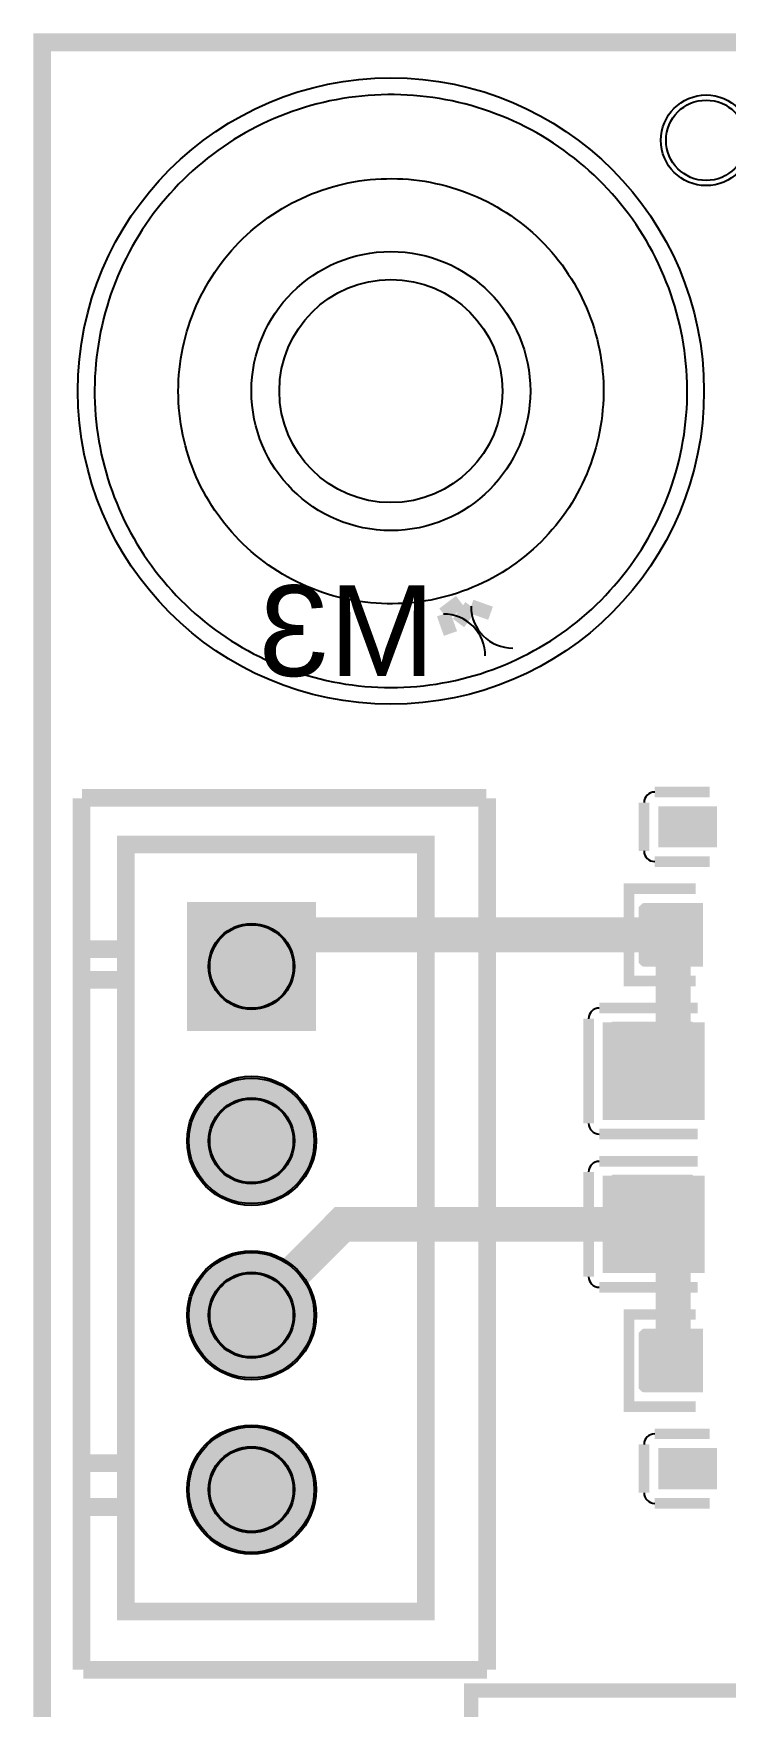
# Model space of a CAD drawing. Header units: millimetres. Extents: x -0.1 to 60.1, y -1.1 to 40.1.
# Drawn here: x -0.13 to 9.8, y 16.14 to 40.13 of the extents above; entities that cross this region are included whole.
import ezdxf

# ---------------------------------------------------------------- set-up
doc = ezdxf.new("R2010")
doc.units = ezdxf.units.MM
for name, color, linetype, true_color in [('BoardOutLine', 7, 'Continuous', 0xff00ff), ('BottomLayer', 7, 'Continuous', 0x0000ff), ('BottomSilkLayer', 7, 'Continuous', 0x66cc33), ('BottomSolderMaskLayer', 7, 'Continuous', 0xaa00ff), ('Multi-Layer', 7, 'Continuous', 0xc0c0c0), ('TopLayer', 7, 'Continuous', 0xff0000), ('TopPasteMaskLayer', 7, 'Continuous', 0x808080), ('TopSilkLayer', 7, 'Continuous', 0xffcc00), ('TopSolderMaskLayer', 7, 'Continuous', 0x800080)]:
    doc.layers.add(name, color=color, linetype=linetype, true_color=true_color)
doc.styles.get("Standard").update_dxf_attribs({"font": 'arial.ttf'})

msp = doc.modelspace()

# ---------------------------------------------------------------- hatches: boundary and pattern name
at = {"layer": 'BottomSolderMaskLayer'}
for points in [[(3.927, 27.675), (3.927, 25.825), (2.076, 25.825), (2.076, 27.675)], [(2.076, 24.25, 1), (3.927, 24.25, 1)], [(2.076, 21.75, 1), (3.927, 21.75, 1)], [(2.076, 19.249, 1), (3.927, 19.249, 1)]]:
    msp.add_hatch(color=256, dxfattribs=at).paths.add_polyline_path(points)
at = {"layer": 'Multi-Layer'}
for points in [[(3.901, 27.65), (3.901, 25.85), (2.101, 25.85), (2.101, 27.65)], [(2.101, 24.25, 1), (3.901, 24.25, 1)], [(2.101, 21.75, 1), (3.901, 21.75, 1)], [(2.101, 19.249, 1), (3.901, 19.249, 1)]]:
    msp.add_hatch(color=256, dxfattribs=at).paths.add_polyline_path(points)
at = {"layer": 'TopLayer'}
for points in [[(9.65, 28.483), (9.65, 29.023), (8.859, 29.023), (8.859, 28.483)], [(9.45, 26.771), (9.45, 27.635), (8.643, 27.635), (8.643, 26.771)], [(9.475, 24.575), (9.475, 25.925), (8.065, 25.925), (8.065, 24.575)], [(9.475, 22.378), (9.475, 23.728), (8.065, 23.728), (8.065, 22.378)], [(9.45, 20.668), (9.45, 21.532), (8.643, 21.532), (8.643, 20.668)], [(9.65, 19.28), (9.65, 19.82), (8.859, 19.82), (8.859, 19.28)]]:
    msp.add_hatch(color=256, dxfattribs=at).paths.add_polyline_path(points)
at = {"layer": 'TopPasteMaskLayer'}
for points in [[(9.62, 28.978), (9.62, 28.528), (9.55, 28.478), (9.07, 28.478), (9.02, 28.528), (9.02, 28.978), (9.07, 29.028), (9.55, 29.028)], [(9.445, 27.603), (9.445, 27.375), (9.065, 27.375), (9.065, 27.045), (9.445, 27.045), (9.445, 26.803), (9.395, 26.753), (8.605, 26.753), (8.555, 26.803), (8.555, 27.603), (8.605, 27.653), (9.395, 27.653)], [(8.125, 24.63), (8.125, 25.91), (8.175, 25.96), (9.325, 25.96), (9.375, 25.91), (9.38, 25.5), (8.93, 25.5), (8.93, 25.05), (9.37, 25.05), (9.375, 24.63), (9.325, 24.58), (8.175, 24.58)], [(8.125, 22.433), (8.125, 23.713), (8.175, 23.763), (9.325, 23.763), (9.375, 23.713), (9.38, 23.303), (8.93, 23.303), (8.93, 22.853), (9.37, 22.853), (9.375, 22.433), (9.325, 22.383), (8.175, 22.383)], [(9.445, 21.5), (9.445, 21.272), (9.065, 21.272), (9.065, 20.942), (9.445, 20.942), (9.445, 20.7), (9.395, 20.65), (8.605, 20.65), (8.555, 20.7), (8.555, 21.5), (8.605, 21.55), (9.395, 21.55)], [(9.62, 19.775), (9.62, 19.325), (9.55, 19.275), (9.07, 19.275), (9.02, 19.325), (9.02, 19.775), (9.07, 19.825), (9.55, 19.825)]]:
    msp.add_hatch(color=256, dxfattribs=at).paths.add_polyline_path(points)
at = {"layer": 'TopSolderMaskLayer'}
for points in [[(9.675, 28.457), (9.675, 29.048), (8.834, 29.048), (8.834, 28.457)], [(3.927, 27.675), (3.927, 25.825), (2.076, 25.825), (2.076, 27.675)], [(9.475, 26.746), (9.475, 27.661), (8.618, 27.661), (8.618, 26.746)], [(9.5, 24.55), (9.5, 25.951), (8.039, 25.951), (8.039, 24.55)], [(2.076, 24.25, 1), (3.927, 24.25, 1)], [(9.5, 22.353), (9.5, 23.753), (8.039, 23.753), (8.039, 22.353)], [(2.076, 21.75, 1), (3.927, 21.75, 1)], [(9.475, 20.642), (9.475, 21.557), (8.618, 21.557), (8.618, 20.642)], [(2.076, 19.249, 1), (3.927, 19.249, 1)], [(9.675, 19.255), (9.675, 19.846), (8.834, 19.846), (8.834, 19.255)]]:
    msp.add_hatch(color=256, dxfattribs=at).paths.add_polyline_path(points)

# ---------------------------------------------------------------- linework, layer by layer
at = {"layer": 'BoardOutLine', "const_width": 0.254}
msp.add_lwpolyline([(0, 40), (60, 40), (60, 0), (0, 0), (0, 40)], close=True, dxfattribs=at)
at = {"layer": 'BottomLayer'}
for points in [[(5.001, 30.75), (5.094, 30.751), (5.187, 30.754), (5.28, 30.759), (5.373, 30.766), (5.466, 30.776), (5.558, 30.787), (5.65, 30.8), (5.742, 30.815), (5.833, 30.833), (5.924, 30.852), (6.015, 30.873), (6.105, 30.896), (6.195, 30.921), (6.284, 30.948), (6.372, 30.978), (6.46, 31.009), (6.547, 31.041), (6.633, 31.076), (6.718, 31.113), (6.803, 31.151), (6.887, 31.192), (6.97, 31.234), (7.052, 31.278), (7.133, 31.324), (7.213, 31.371), (7.292, 31.421), (7.369, 31.472), (7.446, 31.524), (7.522, 31.579), (7.596, 31.635), (7.669, 31.692), (7.741, 31.752), (7.811, 31.812), (7.88, 31.875), (7.948, 31.939), (8.014, 32.004), (8.079, 32.07), (8.142, 32.139), (8.204, 32.208), (8.265, 32.279), (8.323, 32.351), (8.381, 32.424), (8.436, 32.499), (8.49, 32.575), (8.542, 32.652), (8.593, 32.73), (8.642, 32.809), (8.689, 32.889), (8.734, 32.97), (8.778, 33.053), (8.819, 33.136), (8.859, 33.22), (8.897, 33.305), (8.934, 33.391), (8.968, 33.477), (9, 33.564), (9.031, 33.652), (9.059, 33.741), (9.086, 33.83), (9.11, 33.92), (9.133, 34.01), (9.154, 34.1), (9.173, 34.192), (9.189, 34.283), (9.204, 34.375), (9.217, 34.467), (9.227, 34.56), (9.236, 34.652), (9.242, 34.745), (9.247, 34.838), (9.25, 34.931), (9.25, 35.024), (9.249, 35.117), (9.245, 35.21), (9.239, 35.303), (9.232, 35.396), (9.222, 35.488), (9.21, 35.58), (9.197, 35.672), (9.181, 35.764), (9.163, 35.855), (9.143, 35.946), (9.122, 36.037), (9.098, 36.127), (9.072, 36.216), (9.045, 36.305), (9.015, 36.393), (8.984, 36.481), (8.95, 36.568), (8.915, 36.654), (8.878, 36.739), (8.839, 36.824), (8.798, 36.907), (8.756, 36.99), (8.711, 37.072), (8.665, 37.152), (8.617, 37.232), (8.567, 37.311), (8.516, 37.388), (8.463, 37.464), (8.408, 37.54), (8.351, 37.614), (8.293, 37.686), (8.234, 37.758), (8.173, 37.828), (8.11, 37.897), (8.046, 37.964), (7.98, 38.03), (7.913, 38.095), (7.845, 38.158), (7.775, 38.219), (7.704, 38.279), (7.632, 38.337), (7.558, 38.394), (7.483, 38.449), (7.407, 38.503), (7.33, 38.555), (7.251, 38.605), (7.172, 38.653), (7.091, 38.7), (7.01, 38.745), (6.927, 38.788), (6.844, 38.829), (6.76, 38.869), (6.675, 38.906), (6.589, 38.942), (6.502, 38.976), (6.415, 39.008), (6.327, 39.038), (6.238, 39.066), (6.149, 39.092), (6.059, 39.116), (5.968, 39.138), (5.878, 39.159), (5.786, 39.177), (5.695, 39.193), (5.603, 39.207), (5.511, 39.219), (5.418, 39.229), (5.325, 39.238), (5.233, 39.244), (5.14, 39.248), (5.047, 39.25), (4.954, 39.25), (4.861, 39.248), (4.768, 39.244), (4.675, 39.238), (4.582, 39.229), (4.49, 39.219), (4.397, 39.207), (4.305, 39.193), (4.214, 39.177), (4.123, 39.159), (4.032, 39.138), (3.941, 39.116), (3.852, 39.092), (3.762, 39.066), (3.674, 39.038), (3.586, 39.008), (3.498, 38.976), (3.412, 38.942), (3.326, 38.906), (3.241, 38.869), (3.156, 38.829), (3.073, 38.788), (2.99, 38.745), (2.909, 38.7), (2.828, 38.653), (2.749, 38.605), (2.671, 38.555), (2.593, 38.503), (2.517, 38.449), (2.442, 38.394), (2.369, 38.337), (2.296, 38.279), (2.225, 38.219), (2.155, 38.158), (2.087, 38.095), (2.02, 38.03), (1.954, 37.964), (1.89, 37.897), (1.827, 37.828), (1.766, 37.758), (1.707, 37.686), (1.649, 37.614), (1.592, 37.54), (1.538, 37.464), (1.484, 37.388), (1.433, 37.311), (1.383, 37.232), (1.335, 37.152), (1.289, 37.072), (1.245, 36.99), (1.202, 36.907), (1.161, 36.824), (1.122, 36.739), (1.085, 36.654), (1.05, 36.568), (1.016, 36.481), (0.985, 36.393), (0.955, 36.305), (0.928, 36.216), (0.902, 36.127), (0.878, 36.037), (0.857, 35.946), (0.837, 35.855), (0.819, 35.764), (0.804, 35.672), (0.79, 35.58), (0.778, 35.488), (0.769, 35.396), (0.761, 35.303), (0.755, 35.21), (0.752, 35.117), (0.75, 35.024), (0.751, 34.931), (0.753, 34.838), (0.758, 34.745), (0.764, 34.652), (0.773, 34.56), (0.784, 34.467), (0.796, 34.375), (0.811, 34.283), (0.828, 34.192), (0.846, 34.1), (0.867, 34.01), (0.89, 33.92), (0.914, 33.83), (0.941, 33.741), (0.97, 33.652), (1, 33.564), (1.032, 33.477), (1.067, 33.391), (1.103, 33.305), (1.141, 33.22), (1.181, 33.136), (1.222, 33.053), (1.266, 32.97), (1.311, 32.889), (1.358, 32.809), (1.407, 32.73), (1.458, 32.652), (1.51, 32.575), (1.564, 32.499), (1.62, 32.424), (1.677, 32.351), (1.736, 32.279), (1.796, 32.208), (1.858, 32.139), (1.921, 32.07), (1.986, 32.004), (2.052, 31.939), (2.12, 31.875), (2.189, 31.812), (2.26, 31.752), (2.331, 31.692), (2.404, 31.635), (2.479, 31.579), (2.554, 31.524), (2.631, 31.472), (2.709, 31.421), (2.788, 31.371), (2.867, 31.324), (2.948, 31.278), (3.03, 31.234), (3.113, 31.192), (3.197, 31.151), (3.282, 31.113), (3.367, 31.076), (3.454, 31.041), (3.541, 31.009), (3.628, 30.978), (3.717, 30.948), (3.806, 30.921), (3.895, 30.896), (3.985, 30.873), (4.076, 30.852), (4.167, 30.833), (4.258, 30.815), (4.35, 30.8), (4.442, 30.787), (4.535, 30.776), (4.627, 30.766), (4.72, 30.759), (4.813, 30.754), (4.906, 30.751), (4.999, 30.75)], [(1.951, 34.997), (1.952, 35.075), (1.955, 35.154), (1.96, 35.233), (1.967, 35.311), (1.976, 35.39), (1.987, 35.467), (2, 35.545), (2.016, 35.622), (2.033, 35.699), (2.052, 35.776), (2.073, 35.852), (2.096, 35.927), (2.121, 36.002), (2.148, 36.076), (2.177, 36.149), (2.207, 36.222), (2.24, 36.293), (2.274, 36.364), (2.311, 36.434), (2.349, 36.503), (2.388, 36.571), (2.43, 36.638), (2.473, 36.704), (2.518, 36.769), (2.565, 36.832), (2.613, 36.894), (2.663, 36.955), (2.714, 37.015), (2.767, 37.073), (2.821, 37.13), (2.877, 37.186), (2.935, 37.24), (2.993, 37.293), (3.053, 37.344), (3.114, 37.393), (3.177, 37.441), (3.241, 37.487), (3.306, 37.532), (3.372, 37.575), (3.439, 37.616), (3.507, 37.656), (3.576, 37.693), (3.646, 37.729), (3.717, 37.763), (3.789, 37.795), (3.862, 37.826), (3.935, 37.854), (4.01, 37.881), (4.084, 37.905), (4.16, 37.928), (4.236, 37.949), (4.312, 37.968), (4.389, 37.984), (4.467, 37.999), (4.544, 38.012), (4.622, 38.023), (4.701, 38.031), (4.779, 38.038), (4.858, 38.043), (4.937, 38.045), (5.015, 38.046), (5.094, 38.045), (5.173, 38.041), (5.251, 38.036), (5.33, 38.028), (5.408, 38.019), (5.486, 38.007), (5.563, 37.994), (5.641, 37.978), (5.717, 37.961), (5.794, 37.941), (5.87, 37.92), (5.945, 37.896), (6.019, 37.871), (6.093, 37.843), (6.166, 37.814), (6.239, 37.783), (6.31, 37.75), (6.381, 37.716), (6.451, 37.679), (6.52, 37.641), (6.587, 37.6), (6.654, 37.559), (6.72, 37.515), (6.784, 37.47), (6.847, 37.423), (6.91, 37.374), (6.97, 37.324), (7.03, 37.272), (7.088, 37.219), (7.145, 37.165), (7.2, 37.109), (7.254, 37.051), (7.306, 36.992), (7.357, 36.932), (7.406, 36.87), (7.454, 36.808), (7.499, 36.744), (7.544, 36.678), (7.586, 36.612), (7.627, 36.545), (7.666, 36.476), (7.704, 36.407), (7.739, 36.337), (7.773, 36.266), (7.805, 36.194), (7.835, 36.121), (7.863, 36.047), (7.889, 35.973), (7.913, 35.898), (7.935, 35.822), (7.956, 35.746), (7.974, 35.67), (7.991, 35.593), (8.005, 35.515), (8.017, 35.437), (8.028, 35.359), (8.036, 35.281), (8.042, 35.202), (8.047, 35.124), (8.049, 35.045), (8.049, 34.966), (8.047, 34.887), (8.043, 34.808), (8.037, 34.73), (8.029, 34.651), (8.019, 34.573), (8.007, 34.495), (7.993, 34.417), (7.977, 34.34), (7.959, 34.263), (7.939, 34.187), (7.917, 34.111), (7.893, 34.036), (7.867, 33.962), (7.84, 33.888), (7.81, 33.815), (7.778, 33.743), (7.745, 33.671), (7.71, 33.601), (7.672, 33.531), (7.634, 33.462), (7.593, 33.395), (7.551, 33.328), (7.507, 33.263), (7.461, 33.199), (7.413, 33.136), (7.364, 33.074), (7.314, 33.013), (7.262, 32.954), (7.208, 32.896), (7.153, 32.84), (7.096, 32.785), (7.038, 32.731), (6.979, 32.679), (6.918, 32.629), (6.856, 32.58), (6.793, 32.533), (6.729, 32.488), (6.663, 32.444), (6.597, 32.401), (6.529, 32.361), (6.46, 32.322), (6.39, 32.286), (6.32, 32.25), (6.248, 32.217), (6.176, 32.186), (6.103, 32.156), (6.029, 32.129), (5.954, 32.103), (5.879, 32.079), (5.803, 32.058), (5.727, 32.038), (5.65, 32.02), (5.573, 32.004), (5.495, 31.991), (5.417, 31.979), (5.339, 31.969), (5.26, 31.961), (5.182, 31.955), (5.103, 31.952), (5.024, 31.95), (4.945, 31.951), (4.866, 31.953), (4.788, 31.957), (4.709, 31.964), (4.631, 31.972), (4.552, 31.983), (4.475, 31.996), (4.397, 32.01), (4.32, 32.027), (4.243, 32.045), (4.167, 32.066), (4.092, 32.088), (4.017, 32.113), (3.942, 32.139), (3.869, 32.168), (3.796, 32.198), (3.724, 32.23), (3.653, 32.264), (3.582, 32.3), (3.513, 32.337), (3.445, 32.377), (3.377, 32.418), (3.311, 32.461), (3.246, 32.505), (3.182, 32.551), (3.119, 32.599), (3.058, 32.649), (2.998, 32.7), (2.939, 32.752), (2.881, 32.806), (2.825, 32.862), (2.771, 32.919), (2.718, 32.977), (2.666, 33.037), (2.616, 33.098), (2.568, 33.16), (2.521, 33.224), (2.476, 33.288), (2.433, 33.354), (2.391, 33.421), (2.351, 33.489), (2.313, 33.558), (2.276, 33.628), (2.242, 33.699), (2.209, 33.771), (2.178, 33.843), (2.149, 33.917), (2.122, 33.991), (2.097, 34.065), (2.074, 34.141), (2.053, 34.217), (2.034, 34.293), (2.016, 34.37), (2.001, 34.448), (1.988, 34.525), (1.976, 34.603), (1.967, 34.682), (1.96, 34.76), (1.955, 34.839), (1.952, 34.918), (1.951, 34.997)]]:
    msp.add_lwpolyline(points, close=True, dxfattribs=at)
at = {"layer": 'BottomSilkLayer', "const_width": 0.2}
for points in [[(5.754, 31.803), (5.994, 31.983)], [(5.754, 31.803), (5.854, 31.523)]]:
    msp.add_lwpolyline(points, dxfattribs=at)
at = {"layer": 'BottomSilkLayer'}
msp.add_circle((5, 35), 4.49, dxfattribs=at)
msp.add_arc((5.754, 31.203), 0.6, 359.9976, 90, dxfattribs=at)
at = {"layer": 'BottomSolderMaskLayer'}
for centre, radius in [((9.522, 38.595), 0.65), ((5, 35), 2), ((3.001, 26.75), 0.616), ((3.001, 24.25), 0.925), ((3.001, 24.25), 0.616), ((3.001, 21.75), 0.925), ((3.001, 21.75), 0.616), ((3.001, 19.249), 0.925), ((3.001, 19.249), 0.616)]:
    msp.add_circle(centre, radius, dxfattribs=at)
at = {"layer": 'Multi-Layer'}
for centre, radius in [((9.522, 38.595), 0.576), ((5, 35), 1.6), ((3.001, 26.75), 0.599), ((3.001, 24.25), 0.9), ((3.001, 24.25), 0.599), ((3.001, 21.75), 0.9), ((3.001, 21.75), 0.599), ((3.001, 19.249), 0.9), ((3.001, 19.249), 0.599)]:
    msp.add_circle(centre, radius, dxfattribs=at)
at = {"layer": 'TopLayer'}
for points in [[(5.001, 30.75), (5.094, 30.751), (5.187, 30.754), (5.28, 30.759), (5.373, 30.766), (5.466, 30.776), (5.558, 30.787), (5.65, 30.8), (5.742, 30.815), (5.833, 30.833), (5.924, 30.852), (6.015, 30.873), (6.105, 30.896), (6.195, 30.921), (6.284, 30.948), (6.372, 30.978), (6.46, 31.009), (6.547, 31.041), (6.633, 31.076), (6.718, 31.113), (6.803, 31.151), (6.887, 31.192), (6.97, 31.234), (7.052, 31.278), (7.133, 31.324), (7.213, 31.371), (7.292, 31.421), (7.369, 31.472), (7.446, 31.524), (7.522, 31.579), (7.596, 31.635), (7.669, 31.692), (7.741, 31.752), (7.811, 31.812), (7.88, 31.875), (7.948, 31.939), (8.014, 32.004), (8.079, 32.07), (8.142, 32.139), (8.204, 32.208), (8.265, 32.279), (8.323, 32.351), (8.381, 32.424), (8.436, 32.499), (8.49, 32.575), (8.542, 32.652), (8.593, 32.73), (8.642, 32.809), (8.689, 32.889), (8.734, 32.97), (8.778, 33.053), (8.819, 33.136), (8.859, 33.22), (8.897, 33.305), (8.934, 33.391), (8.968, 33.477), (9, 33.564), (9.031, 33.652), (9.059, 33.741), (9.086, 33.83), (9.11, 33.92), (9.133, 34.01), (9.154, 34.1), (9.173, 34.192), (9.189, 34.283), (9.204, 34.375), (9.217, 34.467), (9.227, 34.56), (9.236, 34.652), (9.242, 34.745), (9.247, 34.838), (9.25, 34.931), (9.25, 35.024), (9.249, 35.117), (9.245, 35.21), (9.239, 35.303), (9.232, 35.396), (9.222, 35.488), (9.21, 35.58), (9.197, 35.672), (9.181, 35.764), (9.163, 35.855), (9.143, 35.946), (9.122, 36.037), (9.098, 36.127), (9.072, 36.216), (9.045, 36.305), (9.015, 36.393), (8.984, 36.481), (8.95, 36.568), (8.915, 36.654), (8.878, 36.739), (8.839, 36.824), (8.798, 36.907), (8.756, 36.99), (8.711, 37.072), (8.665, 37.152), (8.617, 37.232), (8.567, 37.311), (8.516, 37.388), (8.463, 37.464), (8.408, 37.54), (8.351, 37.614), (8.293, 37.686), (8.234, 37.758), (8.173, 37.828), (8.11, 37.897), (8.046, 37.964), (7.98, 38.03), (7.913, 38.095), (7.845, 38.158), (7.775, 38.219), (7.704, 38.279), (7.632, 38.337), (7.558, 38.394), (7.483, 38.449), (7.407, 38.503), (7.33, 38.555), (7.251, 38.605), (7.172, 38.653), (7.091, 38.7), (7.01, 38.745), (6.927, 38.788), (6.844, 38.829), (6.76, 38.869), (6.675, 38.906), (6.589, 38.942), (6.502, 38.976), (6.415, 39.008), (6.327, 39.038), (6.238, 39.066), (6.149, 39.092), (6.059, 39.116), (5.968, 39.138), (5.878, 39.159), (5.786, 39.177), (5.695, 39.193), (5.603, 39.207), (5.511, 39.219), (5.418, 39.229), (5.325, 39.238), (5.233, 39.244), (5.14, 39.248), (5.047, 39.25), (4.954, 39.25), (4.861, 39.248), (4.768, 39.244), (4.675, 39.238), (4.582, 39.229), (4.49, 39.219), (4.397, 39.207), (4.305, 39.193), (4.214, 39.177), (4.123, 39.159), (4.032, 39.138), (3.941, 39.116), (3.852, 39.092), (3.762, 39.066), (3.674, 39.038), (3.586, 39.008), (3.498, 38.976), (3.412, 38.942), (3.326, 38.906), (3.241, 38.869), (3.156, 38.829), (3.073, 38.788), (2.99, 38.745), (2.909, 38.7), (2.828, 38.653), (2.749, 38.605), (2.671, 38.555), (2.593, 38.503), (2.517, 38.449), (2.442, 38.394), (2.369, 38.337), (2.296, 38.279), (2.225, 38.219), (2.155, 38.158), (2.087, 38.095), (2.02, 38.03), (1.954, 37.964), (1.89, 37.897), (1.827, 37.828), (1.766, 37.758), (1.707, 37.686), (1.649, 37.614), (1.592, 37.54), (1.538, 37.464), (1.484, 37.388), (1.433, 37.311), (1.383, 37.232), (1.335, 37.152), (1.289, 37.072), (1.245, 36.99), (1.202, 36.907), (1.161, 36.824), (1.122, 36.739), (1.085, 36.654), (1.05, 36.568), (1.016, 36.481), (0.985, 36.393), (0.955, 36.305), (0.928, 36.216), (0.902, 36.127), (0.878, 36.037), (0.857, 35.946), (0.837, 35.855), (0.819, 35.764), (0.804, 35.672), (0.79, 35.58), (0.778, 35.488), (0.769, 35.396), (0.761, 35.303), (0.755, 35.21), (0.752, 35.117), (0.75, 35.024), (0.751, 34.931), (0.753, 34.838), (0.758, 34.745), (0.764, 34.652), (0.773, 34.56), (0.784, 34.467), (0.796, 34.375), (0.811, 34.283), (0.828, 34.192), (0.846, 34.1), (0.867, 34.01), (0.89, 33.92), (0.914, 33.83), (0.941, 33.741), (0.97, 33.652), (1, 33.564), (1.032, 33.477), (1.067, 33.391), (1.103, 33.305), (1.141, 33.22), (1.181, 33.136), (1.222, 33.053), (1.266, 32.97), (1.311, 32.889), (1.358, 32.809), (1.407, 32.73), (1.458, 32.652), (1.51, 32.575), (1.564, 32.499), (1.62, 32.424), (1.677, 32.351), (1.736, 32.279), (1.796, 32.208), (1.858, 32.139), (1.921, 32.07), (1.986, 32.004), (2.052, 31.939), (2.12, 31.875), (2.189, 31.812), (2.26, 31.752), (2.331, 31.692), (2.404, 31.635), (2.479, 31.579), (2.554, 31.524), (2.631, 31.472), (2.709, 31.421), (2.788, 31.371), (2.867, 31.324), (2.948, 31.278), (3.03, 31.234), (3.113, 31.192), (3.197, 31.151), (3.282, 31.113), (3.367, 31.076), (3.454, 31.041), (3.541, 31.009), (3.628, 30.978), (3.717, 30.948), (3.806, 30.921), (3.895, 30.896), (3.985, 30.873), (4.076, 30.852), (4.167, 30.833), (4.258, 30.815), (4.35, 30.8), (4.442, 30.787), (4.535, 30.776), (4.627, 30.766), (4.72, 30.759), (4.813, 30.754), (4.906, 30.751), (4.999, 30.75)], [(1.951, 34.997), (1.952, 35.075), (1.955, 35.154), (1.96, 35.233), (1.967, 35.311), (1.976, 35.39), (1.987, 35.467), (2, 35.545), (2.016, 35.622), (2.033, 35.699), (2.052, 35.776), (2.073, 35.852), (2.096, 35.927), (2.121, 36.002), (2.148, 36.076), (2.177, 36.149), (2.207, 36.222), (2.24, 36.293), (2.274, 36.364), (2.311, 36.434), (2.349, 36.503), (2.388, 36.571), (2.43, 36.638), (2.473, 36.704), (2.518, 36.769), (2.565, 36.832), (2.613, 36.894), (2.663, 36.955), (2.714, 37.015), (2.767, 37.073), (2.821, 37.13), (2.877, 37.186), (2.935, 37.24), (2.993, 37.293), (3.053, 37.344), (3.114, 37.393), (3.177, 37.441), (3.241, 37.487), (3.306, 37.532), (3.372, 37.575), (3.439, 37.616), (3.507, 37.656), (3.576, 37.693), (3.646, 37.729), (3.717, 37.763), (3.789, 37.795), (3.862, 37.826), (3.935, 37.854), (4.01, 37.881), (4.084, 37.905), (4.16, 37.928), (4.236, 37.949), (4.312, 37.968), (4.389, 37.984), (4.467, 37.999), (4.544, 38.012), (4.622, 38.023), (4.701, 38.031), (4.779, 38.038), (4.858, 38.043), (4.937, 38.045), (5.015, 38.046), (5.094, 38.045), (5.173, 38.041), (5.251, 38.036), (5.33, 38.028), (5.408, 38.019), (5.486, 38.007), (5.563, 37.994), (5.641, 37.978), (5.717, 37.961), (5.794, 37.941), (5.87, 37.92), (5.945, 37.896), (6.019, 37.871), (6.093, 37.843), (6.166, 37.814), (6.239, 37.783), (6.31, 37.75), (6.381, 37.716), (6.451, 37.679), (6.52, 37.641), (6.587, 37.6), (6.654, 37.559), (6.72, 37.515), (6.784, 37.47), (6.847, 37.423), (6.91, 37.374), (6.97, 37.324), (7.03, 37.272), (7.088, 37.219), (7.145, 37.165), (7.2, 37.109), (7.254, 37.051), (7.306, 36.992), (7.357, 36.932), (7.406, 36.87), (7.454, 36.808), (7.499, 36.744), (7.544, 36.678), (7.586, 36.612), (7.627, 36.545), (7.666, 36.476), (7.704, 36.407), (7.739, 36.337), (7.773, 36.266), (7.805, 36.194), (7.835, 36.121), (7.863, 36.047), (7.889, 35.973), (7.913, 35.898), (7.935, 35.822), (7.956, 35.746), (7.974, 35.67), (7.991, 35.593), (8.005, 35.515), (8.017, 35.437), (8.028, 35.359), (8.036, 35.281), (8.042, 35.202), (8.047, 35.124), (8.049, 35.045), (8.049, 34.966), (8.047, 34.887), (8.043, 34.808), (8.037, 34.73), (8.029, 34.651), (8.019, 34.573), (8.007, 34.495), (7.993, 34.417), (7.977, 34.34), (7.959, 34.263), (7.939, 34.187), (7.917, 34.111), (7.893, 34.036), (7.867, 33.962), (7.84, 33.888), (7.81, 33.815), (7.778, 33.743), (7.745, 33.671), (7.71, 33.601), (7.672, 33.531), (7.634, 33.462), (7.593, 33.395), (7.551, 33.328), (7.507, 33.263), (7.461, 33.199), (7.413, 33.136), (7.364, 33.074), (7.314, 33.013), (7.262, 32.954), (7.208, 32.896), (7.153, 32.84), (7.096, 32.785), (7.038, 32.731), (6.979, 32.679), (6.918, 32.629), (6.856, 32.58), (6.793, 32.533), (6.729, 32.488), (6.663, 32.444), (6.597, 32.401), (6.529, 32.361), (6.46, 32.322), (6.39, 32.286), (6.32, 32.25), (6.248, 32.217), (6.176, 32.186), (6.103, 32.156), (6.029, 32.129), (5.954, 32.103), (5.879, 32.079), (5.803, 32.058), (5.727, 32.038), (5.65, 32.02), (5.573, 32.004), (5.495, 31.991), (5.417, 31.979), (5.339, 31.969), (5.26, 31.961), (5.182, 31.955), (5.103, 31.952), (5.024, 31.95), (4.945, 31.951), (4.866, 31.953), (4.788, 31.957), (4.709, 31.964), (4.631, 31.972), (4.552, 31.983), (4.475, 31.996), (4.397, 32.01), (4.32, 32.027), (4.243, 32.045), (4.167, 32.066), (4.092, 32.088), (4.017, 32.113), (3.942, 32.139), (3.869, 32.168), (3.796, 32.198), (3.724, 32.23), (3.653, 32.264), (3.582, 32.3), (3.513, 32.337), (3.445, 32.377), (3.377, 32.418), (3.311, 32.461), (3.246, 32.505), (3.182, 32.551), (3.119, 32.599), (3.058, 32.649), (2.998, 32.7), (2.939, 32.752), (2.881, 32.806), (2.825, 32.862), (2.771, 32.919), (2.718, 32.977), (2.666, 33.037), (2.616, 33.098), (2.568, 33.16), (2.521, 33.224), (2.476, 33.288), (2.433, 33.354), (2.391, 33.421), (2.351, 33.489), (2.313, 33.558), (2.276, 33.628), (2.242, 33.699), (2.209, 33.771), (2.178, 33.843), (2.149, 33.917), (2.122, 33.991), (2.097, 34.065), (2.074, 34.141), (2.053, 34.217), (2.034, 34.293), (2.016, 34.37), (2.001, 34.448), (1.988, 34.525), (1.976, 34.603), (1.967, 34.682), (1.96, 34.76), (1.955, 34.839), (1.952, 34.918), (1.951, 34.997)]]:
    msp.add_lwpolyline(points, close=True, dxfattribs=at)
at = {"layer": 'TopLayer', "const_width": 0.5}
for points in [[(3, 26.75), (3.453, 27.203), (9.047, 27.203)], [(9.047, 27.203), (9.047, 25.526), (8.77, 25.25)], [(3, 21.75), (4.303, 23.053), (8.77, 23.053)], [(8.77, 23.053), (9.047, 22.777), (9.047, 21.1)]]:
    msp.add_lwpolyline(points, dxfattribs=at)
at = {"layer": 'TopSilkLayer'}
for points, const_width in [([(6.149, 31.914), (5.969, 31.674)], 0.2), ([(6.149, 31.914), (6.429, 31.814)], 0.2), ([(0.563, 29.163), (0.563, 16.666)], 0.254), ([(6.369, 29.166), (0.569, 29.166)], 0.254), ([(6.379, 29.163), (6.379, 16.666)], 0.254), ([(8.783, 29.251), (9.573, 29.251)], 0.152), ([(8.631, 28.407), (8.631, 29.099)], 0.152), ([(9.573, 28.254), (8.783, 28.254)], 0.152), ([(9.373, 26.543), (8.414, 26.543), (8.414, 27.864), (9.373, 27.864)], 0.152), ([(1.198, 27), (0.563, 27)], 0.254), ([(1.198, 26.557), (0.563, 26.557)], 0.254), ([(7.988, 26.154), (9.398, 26.154)], 0.152), ([(7.836, 24.499), (7.836, 26.001)], 0.152), ([(9.398, 24.347), (7.988, 24.347)], 0.152), ([(7.988, 23.957), (9.398, 23.957)], 0.152), ([(7.836, 22.302), (7.836, 23.804)], 0.152), ([(9.398, 22.149), (7.988, 22.149)], 0.152), ([(9.373, 20.439), (8.414, 20.439), (8.414, 21.76), (9.373, 21.76)], 0.152), ([(8.631, 19.204), (8.631, 19.897)], 0.152), ([(8.783, 20.049), (9.573, 20.049)], 0.152), ([(1.198, 19.627), (0.563, 19.627)], 0.254), ([(1.198, 19), (0.563, 19)], 0.254), ([(9.573, 19.052), (8.783, 19.052)], 0.152), ([(6.379, 16.666), (0.588, 16.666)], 0.254), ([(11.865, 13.83), (13.77, 13.83), (13.77, 16.37), (6.15, 16.37), (6.15, 13.83)], 0.203)]:
    msp.add_lwpolyline(points, dxfattribs=dict(at, const_width=const_width))
at = {"layer": 'TopSilkLayer', "const_width": 0.254}
msp.add_lwpolyline([(5.501, 28.5), (1.198, 28.5), (1.198, 17.5), (5.501, 17.5), (5.501, 28.5)], close=True, dxfattribs=at)
at = {"layer": 'TopSilkLayer'}
msp.add_circle((5, 35), 4.49, dxfattribs=at)
for centre, radius, start, end in [((6.749, 31.914), 0.6, 180, 270), ((8.783, 29.099), 0.152, 90, 180), ((8.783, 28.407), 0.152, 180, 270), ((7.988, 26.001), 0.152, 90, 180), ((7.988, 24.499), 0.152, 180, 270), ((7.988, 23.804), 0.152, 90, 180), ((7.988, 22.302), 0.152, 180, 270), ((8.783, 19.897), 0.152, 90, 180), ((8.783, 19.204), 0.152, 180, 270)]:
    msp.add_arc(centre, radius, start, end, dxfattribs=at)
at = {"layer": 'TopSolderMaskLayer'}
for centre, radius in [((9.522, 38.595), 0.65), ((5, 35), 2), ((3.001, 26.75), 0.616), ((3.001, 24.25), 0.925), ((3.001, 24.25), 0.616), ((3.001, 21.75), 0.925), ((3.001, 21.75), 0.616), ((3.001, 19.249), 0.925), ((3.001, 19.249), 0.616)]:
    msp.add_circle(centre, radius, dxfattribs=at)

# ---------------------------------------------------------------- texts
at = {"layer": 'BottomSilkLayer', "text_generation_flag": 2}
msp.add_text('M3', height=1.3, dxfattribs=at).set_placement((5.627, 30.914))

doc.saveas('drawing.dxf')
